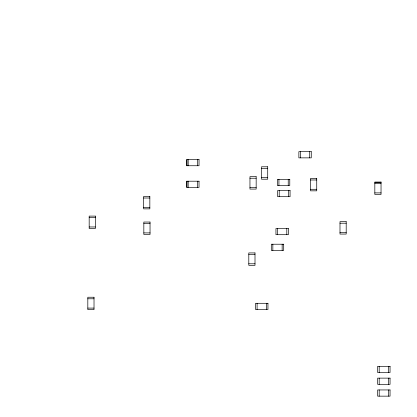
<?xml version="1.0" encoding="UTF-8"?>
<svg xmlns="http://www.w3.org/2000/svg" width="417" height="417" viewBox="0 0 417 417"><rect width="100%" height="100%" fill="white"/><g stroke="black" fill="none" stroke-linecap="round" stroke-linejoin="round"><path stroke-width="0.63" d="M261.511 168.348L267.714 168.348M261.511 177.652L267.714 177.652M249.96 178.231L256.163 178.231M310.529 179.982L316.732 179.982M374.831 182.427L381.034 182.427M374.831 183.589L381.034 183.589M249.96 187.535L256.163 187.535M310.529 189.287L316.732 189.287M374.831 192.894L381.034 192.894M143.641 198.012L149.844 198.012M143.641 207.312L149.844 207.312M89.175 217.658L95.378 217.658M339.991 223.21L346.193 223.21M143.834 223.595L150.037 223.595M89.175 226.963L95.378 226.963M339.991 232.514L346.193 232.514M143.834 232.9L150.037 232.9M248.798 254.485L255.001 254.485M248.798 263.789L255.001 263.789M87.82 298.786L94.018 298.786M87.82 308.09L94.018 308.09M388.493 366.314L388.493 372.517M388.493 378.13L388.493 384.333M388.493 389.947L388.493 396.15M379.189 366.314L379.189 372.517M379.189 378.13L379.189 384.333M379.189 389.947L379.189 396.15M309.722 151.663L309.722 157.866M300.417 151.663L300.417 157.866M288.517 190.491L288.517 196.694M288.23 179.341L288.23 185.544M286.802 228.495L286.802 234.698M282.153 244.221L282.153 250.419M279.213 190.491L279.213 196.694M278.926 179.341L278.926 185.544M277.498 228.495L277.498 234.698M272.848 244.221L272.848 250.419M266.395 303.3L266.395 309.503M257.091 303.3L257.091 309.503M197.47 159.539L197.47 165.742M197.47 181.202L197.47 187.405M188.166 159.539L188.166 165.742M188.166 181.202L188.166 187.405M187.004 159.539L187.004 165.742M187.004 181.202L187.004 187.405M311.27 151.663L298.869 151.663L298.869 157.866L311.27 157.866L311.27 151.663M199.024 159.539L186.618 159.539L186.618 165.742L199.024 165.742L199.024 159.539M267.714 166.795L261.511 166.795L261.511 179.201L267.714 179.201L267.714 166.795M256.163 176.683L249.96 176.683L249.96 189.083L256.163 189.083L256.163 176.683M316.732 178.434L310.529 178.434L310.529 190.84L316.732 190.84L316.732 178.434M289.779 179.341L277.373 179.341L277.373 185.544L289.779 185.544L289.779 179.341M199.024 181.202L186.618 181.202L186.618 187.405L199.024 187.405L199.024 181.202M381.034 182.036L374.831 182.036L374.831 194.442L381.034 194.442L381.034 182.036M290.065 190.491L277.665 190.491L277.665 196.694L290.065 196.694L290.065 190.491M149.844 196.459L143.641 196.459L143.641 208.865L149.844 208.865L149.844 196.459M95.378 216.105L89.175 216.105L89.175 228.511L95.378 228.511L95.378 216.105M346.193 221.656L339.991 221.656L339.991 234.062L346.193 234.062L346.193 221.656M150.037 222.047L143.834 222.047L143.834 234.448L150.037 234.448L150.037 222.047M288.356 228.495L275.95 228.495L275.95 234.698L288.356 234.698L288.356 228.495M283.701 244.221L271.295 244.221L271.295 250.419L283.701 250.419L283.701 244.221M255.001 252.931L248.798 252.931L248.798 265.337L255.001 265.337L255.001 252.931M94.018 297.232L87.82 297.232L87.82 309.638L94.018 309.638L94.018 297.232M267.949 303.3L255.543 303.3L255.543 309.503L267.949 309.503L267.949 303.3M390.046 366.314L377.64 366.314L377.64 372.517L390.046 372.517L390.046 366.314M390.046 378.13L377.64 378.13L377.64 384.333L390.046 384.333L390.046 378.13M390.046 389.947L377.64 389.947L377.64 396.15L390.046 396.15L390.046 389.947"/></g></svg>
